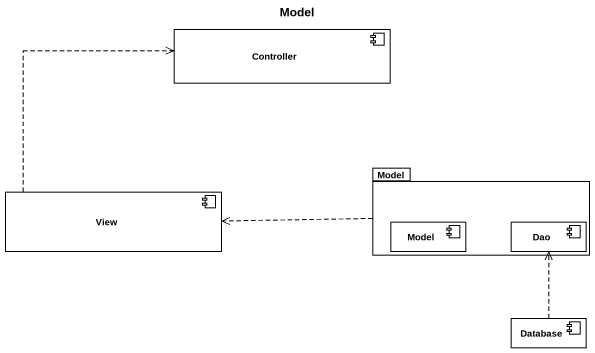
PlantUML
@startuml
title Model
component Controller
package Model {
  component "Model" as Model_2
  component Dao
}
component View
component "Database" as Database_
Model .left.> View
View .up.> Controller
Database_ .up.> Dao
@enduml
